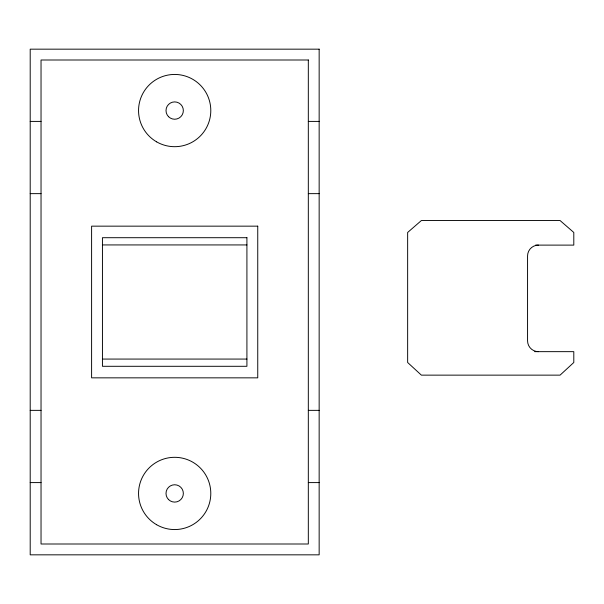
<?xml version="1.0" encoding="UTF-8"?>
<svg xmlns="http://www.w3.org/2000/svg" width="604" height="604" viewBox="0 0 604 604"><rect width="100%" height="100%" fill="white"/><g stroke="black" fill="none" stroke-linecap="round" stroke-linejoin="round"><path stroke-width="0.91" d="M30.2 121.404L41.034 121.404M308.319 121.404L319.154 121.404M30.2 193.642L41.034 193.642M308.319 193.642L319.154 193.642M102.438 244.93L246.915 244.93M535.582 245.111L573.8 245.111L573.8 232.464L560.074 220.543L421.373 220.543L407.647 232.464L407.647 362.498L421.373 375.137L560.074 375.137L573.8 362.498L573.8 351.656L534.646 351.656M102.438 359.07L246.915 359.07M30.2 410.358L41.034 410.358M308.319 410.358L319.154 410.358M30.2 482.596L41.034 482.596M308.319 482.596L319.154 482.596M538.406 351.656A10.834 10.834 0 0 1 527.564 340.822L527.564 255.945A10.834 10.834 0 0 1 538.406 245.111M319.154 49.166L30.2 49.166L30.2 554.834L319.154 554.834L319.154 49.166M308.319 60L41.034 60L41.034 544L308.319 544L308.319 60M257.749 226.153L91.604 226.153L91.604 377.847L257.749 377.847L257.749 226.153M246.915 237.704L102.438 237.704L102.438 366.296L246.915 366.296L246.915 237.704M168.546 499.561A8.667 8.667 0 0 0 183.05 495.68A8.667 8.667 0 0 0 172.434 485.057A8.667 8.667 0 0 0 168.546 499.561M168.546 116.693A8.667 8.667 0 0 0 183.05 112.812A8.667 8.667 0 0 0 172.434 102.197A8.667 8.667 0 0 0 168.546 116.693M156.617 141.849A36.119 36.119 0 0 0 210.796 110.57A36.119 36.119 0 0 0 156.617 79.283A36.119 36.119 0 0 0 156.617 141.849M156.617 524.717A36.119 36.119 0 0 0 210.796 493.43A36.119 36.119 0 0 0 156.617 462.151A36.119 36.119 0 0 0 156.617 524.717"/></g></svg>
